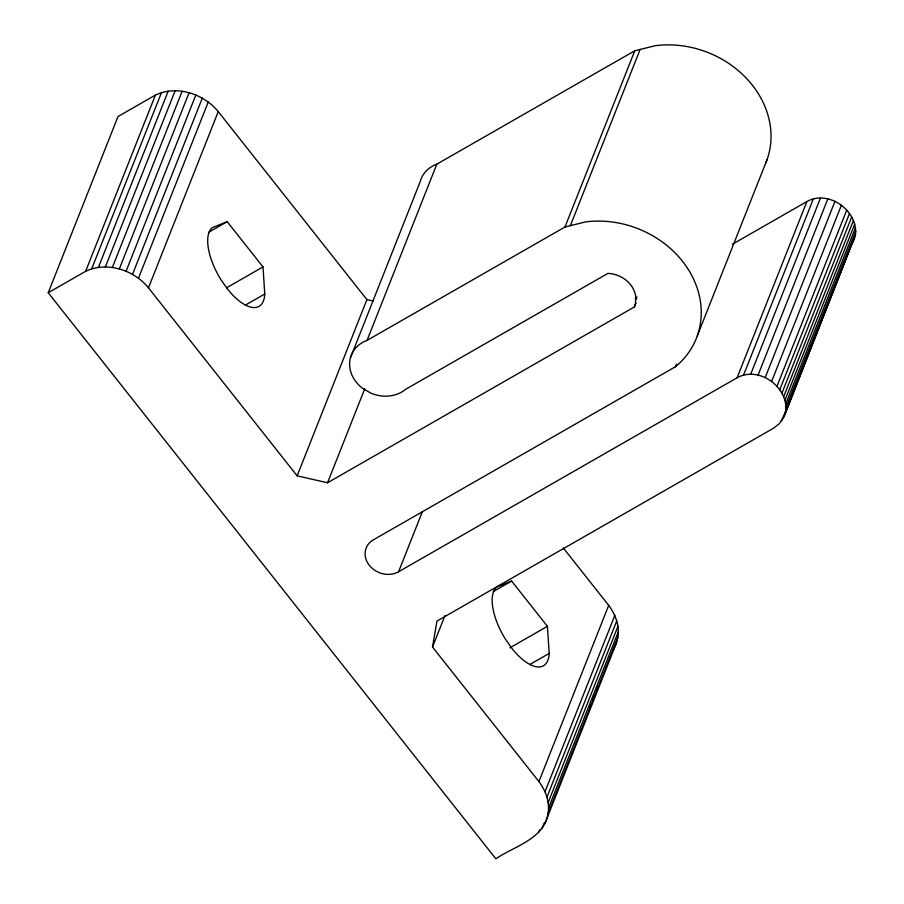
<?xml version="1.0" encoding="UTF-8"?>
<svg xmlns="http://www.w3.org/2000/svg" width="904" height="904" viewBox="0 0 904 904"><rect width="100%" height="100%" fill="white"/><g stroke="black" fill="none" stroke-linecap="round" stroke-linejoin="round"><path stroke-width="1.36" d="M563.339 548.016L608.697 605.364C615.5 614.437 619.737 625.828 617.861 637.252L548.095 813.487C544.197 839.161 514.026 846.223 495.855 858.8L48.228 292.749L85.631 271.313C107 261.12 133.95 269.957 148.471 287.845L297.145 475.843L327.553 482.759L634.416 306.919L635.523 303.326L635.614 295.71A26.758 22.792 21.6 0 0 607.917 273.392L405.704 389.262A33.064 28.16 21.6 0 1 371.16 393.263L362.888 388.573A33.064 28.16 21.6 0 1 367.058 340.39L436.824 164.166L634.755 50.794L655.016 45.742A94.366 80.366 21.6 0 1 746.727 78.637A94.366 80.366 21.6 0 1 765.609 163.398M548.095 813.487C549.96 802.051 545.733 790.661 538.92 781.587L432.519 647.027L436.937 621.082L773.621 428.157L779.429 423.648L784.887 414.541L855.478 234.848C858.212 210.756 828.618 189.343 806.876 201.558L732.33 244.272M785.7 411.071C788.446 386.98 758.851 365.566 737.099 377.782L398.585 571.757A21.278 18.125 21.6 0 1 369.329 565.339A21.278 18.125 21.6 0 1 373.352 539.846L675.469 366.73L676.497 364.12M544.829 823.702L616.618 642.495L617.861 637.252M783.542 417.829L855.478 234.848M48.228 292.749L118.006 116.526L155.409 95.09C176.777 84.897 203.728 93.733 218.248 111.61L366.911 299.619L373.522 301.122M85.631 271.313L155.409 95.09M91.756 268.68L161.533 92.457M98.423 267.381L168.189 91.157M105.339 266.996L175.105 90.762M112.345 267.505L182.122 91.281M119.317 268.929L189.094 92.705M126.097 271.211L195.863 94.988M132.526 274.33L202.304 98.095M138.481 278.195L208.259 101.96M148.471 287.845L218.248 111.61M297.145 475.843L366.911 299.619M350.413 357.927L420.179 181.704A33.064 28.16 21.6 0 1 436.824 164.166M327.553 482.759L364.764 388.765M398.585 571.757L422.36 511.709M367.058 340.39L564.977 227.017L634.755 50.794M570.356 225.684L640.122 49.449M432.519 647.027L444.915 615.703M635.93 299.552L636.958 296.941M634.416 306.919L635.975 302.998M697.289 335.859L767.067 159.635M538.92 781.587L608.697 605.364M545.033 791.678L614.81 615.454M546.988 797.068L616.765 620.845M548.163 802.56L617.94 626.336M538.581 832.527L539.62 829.917M548.536 808.063L618.302 631.839M542.05 828.335L544.118 823.103M589.6 708.239L591.148 704.318M593.216 699.097L594.775 695.176M596.843 689.955L598.391 686.046M737.099 377.782L806.876 201.558M743.54 375.16L813.317 198.936M750.715 374.199L820.482 197.976M758.128 374.968L827.894 198.744M765.27 377.397L835.047 201.174M771.666 381.33L841.443 205.106M776.886 386.505L846.652 210.282M779.644 389.997L849.421 213.773M781.904 393.24L851.67 217.016M783.689 396.675L853.455 220.44M784.977 400.223L854.755 224M785.757 403.862L855.523 227.627M785.994 407.489L855.772 231.266M781.711 420.88L791.023 397.387M792.571 393.466L794.639 388.245M796.706 383.025L799.283 376.493M800.322 373.883L802.91 367.363M803.938 364.753L806.526 358.221M807.554 355.611L810.142 349.091M811.17 346.469L813.758 339.949M814.798 337.339L823.578 315.146M825.126 311.225L827.194 306.004M829.262 300.783L830.81 296.874M832.878 291.653L835.465 285.122M836.505 282.511L839.081 275.98M840.121 273.37L842.697 266.849M843.737 264.239L846.325 257.708M847.353 255.097L849.941 248.566M616.618 642.495L613.217 649.795M854.653 238.306L852.099 243.639M208.971 232.091L227.186 221.661L262.985 266.917L264.77 294.003L245.334 305.145M226.554 287.8L262.985 266.917M493.403 591.487L511.619 581.057L547.417 626.314L549.203 653.4L529.767 664.542M509.766 647.885L547.417 626.314M227.186 221.661L212.304 227.661A45.821 19.854 60.2 0 0 220.678 279.279L227.412 288.93A45.821 19.854 60.2 0 0 264.77 294.003M511.619 581.057L496.737 587.058A45.821 19.854 60.2 0 0 505.121 638.676L511.845 648.326A45.821 19.854 60.2 0 0 549.203 653.4M564.977 227.017L585.238 221.966A94.366 80.366 21.6 0 1 688.509 269.821A94.366 80.366 21.6 0 1 675.469 366.73"/></g></svg>
